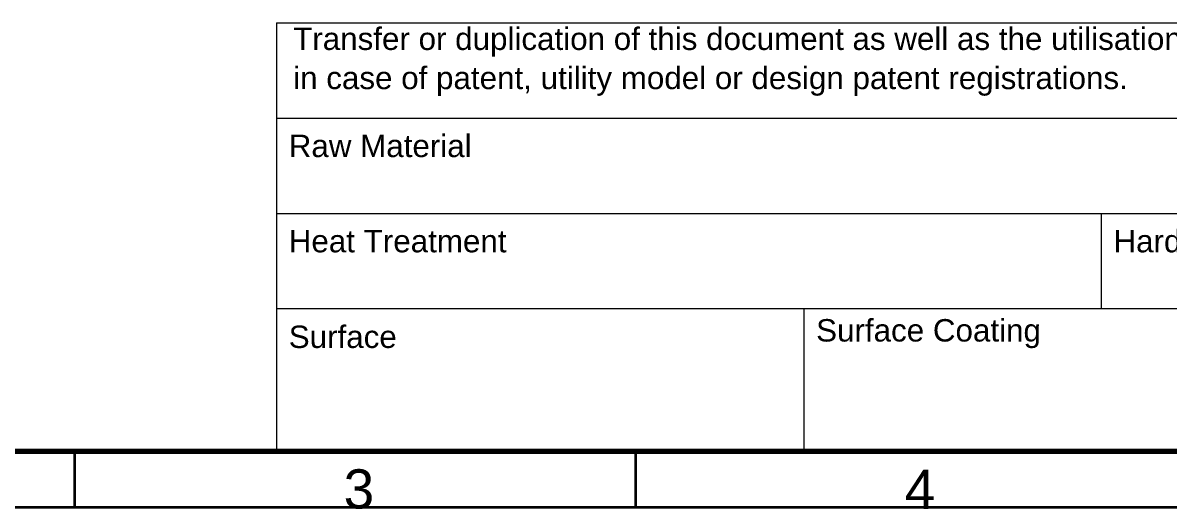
# Model space of a CAD drawing. Header units: millimetres. Extents: x 0 to 210, y 0 to 148.
# Drawn here: x 52.7 to 103.8, y -0.1 to 21.6 of the extents above; entities that cross this region are included whole.
import ezdxf

# ---------------------------------------------------------------- set-up
doc = ezdxf.new("R2010")
doc.units = ezdxf.units.MM
for name, color, linetype, true_color in [('1', 7, 'Continuous', 0xffffff), ('220', 7, 'Continuous', 0xffffff), ('221', 7, 'Continuous', 0xffffff)]:
    doc.layers.add(name, color=color, linetype=linetype, true_color=true_color)
doc.styles.add('Arial Unicode MS', font='Arial Unicode MS')

# ---------------------------------------------------------------- blocks, each defined once
blk = doc.blocks.new('Block')
at = {"layer": '1', "color": 6, "linetype": 'Continuous', "lineweight": 18}
for p, q in [((128.000001, 43.25), (128.000001, 39)), ((128.000001, 43.25), (155.000001, 43.25)), ((155.000001, 43.25), (165.000001, 43.25)), ((165.000001, 43.25), (175.000001, 43.25)), ((175.000001, 43.25), (201.500001, 43.25)), ((201.500001, 43.25), (211.500001, 43.25)), ((128.000001, 39), (128.000001, 34.75)), ((128.000001, 34.75), (128.000001, 30.5)), ((128.000001, 34.75), (155.000001, 34.75)), ((155.000001, 34.75), (165.000001, 34.75)), ((165.000001, 34.75), (175.000001, 34.75)), ((175.000001, 34.75), (201.500001, 34.75)), ((201.500001, 34.75), (211.500001, 34.75)), ((128.000001, 30.5), (128.000001, 26.25)), ((128.000001, 26.25), (128.000001, 22)), ((128.000001, 26.25), (155.000001, 26.25)), ((155.000001, 26.25), (165.000001, 26.25)), ((165.000001, 26.25), (175.000001, 26.25)), ((175.000001, 26.25), (201.500001, 26.25)), ((201.500001, 26.25), (201.500001, 22)), ((201.500001, 26.25), (211.500001, 26.25)), ((128.000001, 22), (128.000001, 17.75)), ((201.500001, 22), (201.500001, 17.75)), ((128.000001, 17.75), (128.000001, 13.5)), ((128.000001, 17.75), (155.000001, 17.75)), ((155.000001, 17.75), (165.000001, 17.75)), ((165.000001, 17.75), (175.000001, 17.75)), ((175.000001, 17.75), (175.000001, 13.5)), ((175.000001, 17.75), (201.500001, 17.75)), ((201.500001, 17.75), (211.500001, 17.75)), ((128.000001, 13.5), (128.000001, 9.25)), ((175.000001, 13.5), (175.000001, 9.25)), ((128.000001, 9.25), (128.000001, 5)), ((175.000001, 9.25), (175.000001, 5)), ((128.000001, 5), (155.000001, 5)), ((155.000001, 5), (165.000001, 5)), ((165.000001, 5), (175.000001, 5)), ((175.000001, 5), (201.500001, 5)), ((201.500001, 5), (211.500001, 5))]:
    blk.add_line(p, q, dxfattribs=at)
at = {"layer": '221', "color": 18, "linetype": 'Continuous', "lineweight": 13, "char_height": 2, "attachment_point": 7, "line_spacing_factor": 1.047437, "style": 'Arial Unicode MS'}
for s, insert in [('\\fArial Unicode MS|b0|i0;\\W1.0000;Transfer or duplication of this document as well as the utilisation or communication of its content are not permitted unless express consent is granted. Violations give rise to claims for damages. All rights reserved\\Pin case of patent, utility model or design patent registrations.', (129.500001, 36.738404)), ('\\fArial Unicode MS|b0|i0;\\W1.0000;Raw Material', (129.106001, 31.247923)), ('\\fArial Unicode MS|b0|i0;\\W1.0000;Heat Treatment', (129.106001, 22.747923)), ('\\fArial Unicode MS|b0|i0;\\W1.0000;Hardness', (202.606001, 22.747923)), ('\\fArial Unicode MS|b0|i0;\\W1.0000;Surface', (129.106001, 14.213816)), ('\\fArial Unicode MS|b0|i0;\\W1.0000;Surface Coating', (176.106001, 14.213816))]:
    blk.add_mtext(s, dxfattribs=dict(at, insert=insert))

msp = doc.modelspace()

# ---------------------------------------------------------------- linework, layer by layer
at = {"layer": '220', "color": 18, "linetype": 'Continuous', "lineweight": 70}
msp.add_line((207.5, 2.5), (2.5, 2.5), dxfattribs=at)
at = {"layer": '220', "color": 18, "linetype": 'Continuous', "lineweight": 35}
for p, q in [((55, 2.5), (55, 0)), ((80, 2.5), (80, 0)), ((210, 0), (0, 0))]:
    msp.add_line(p, q, dxfattribs=at)

# ---------------------------------------------------------------- block references
at = {"layer": '1', "color": 163, "linetype": 'Continuous', "lineweight": 18, "xscale": 0.5, "yscale": 0.5, "zscale": 0.5}
msp.add_blockref('Block', (0, 0), dxfattribs=at)

# ---------------------------------------------------------------- texts
at = {"layer": '220', "color": 18, "linetype": 'Continuous', "lineweight": 13, "char_height": 1.75, "attachment_point": 7, "line_spacing_factor": 1.047437, "style": 'Arial Unicode MS'}
for s, insert in [('\\fArial Unicode MS|b0|i0;\\W1.0000;3', (67.00042, -0.0679)), ('\\fArial Unicode MS|b0|i0;\\W1.0000;4', (92.00042, -0.06432))]:
    msp.add_mtext(s, dxfattribs=dict(at, insert=insert))

doc.saveas('drawing.dxf')
